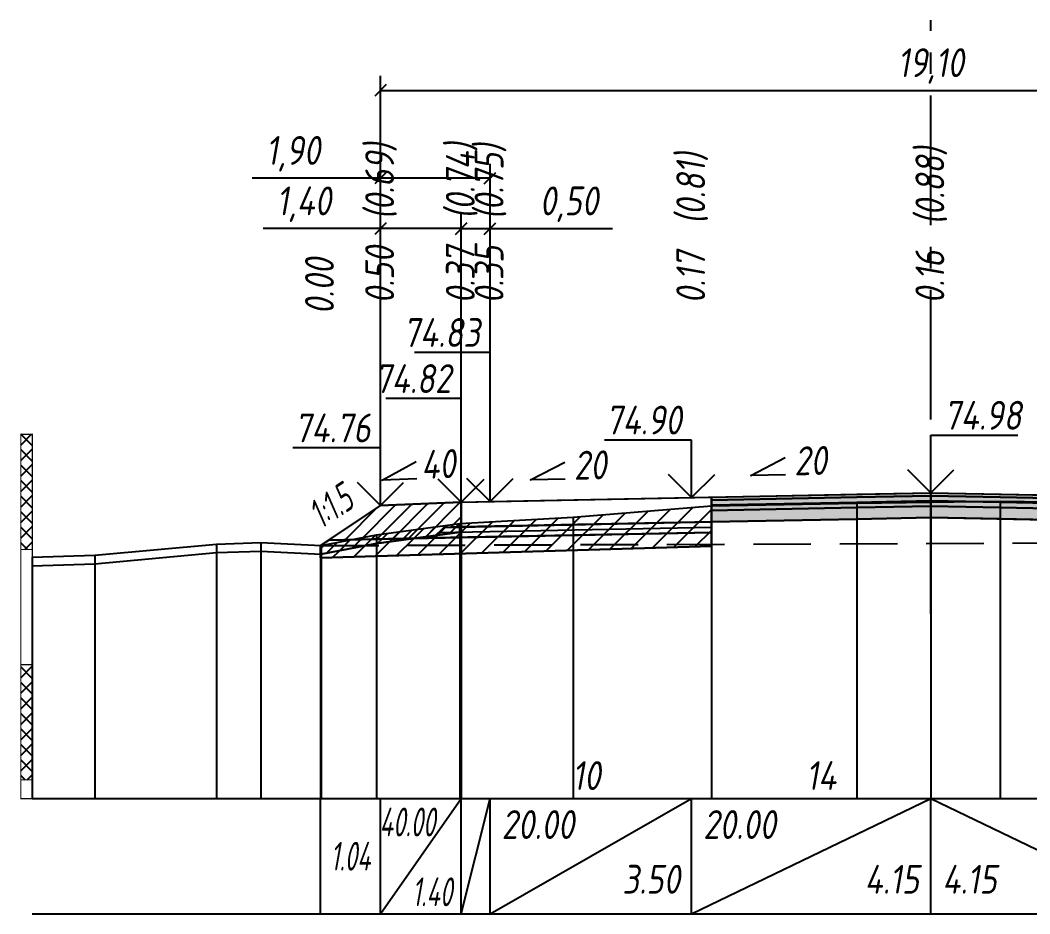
# Model space of a CAD drawing. Extents: x -717 to 1451, y -133302 to 233.
# Drawn here: x 78.9 to 166.6, y -13785 to -13707.4 of the extents above; entities that cross this region are included whole.
import ezdxf
from ezdxf.enums import TextEntityAlignment as Align

# ---------------------------------------------------------------- set-up
doc = ezdxf.new("R2010")
doc.units = 0
doc.linetypes.add('осевая2', pattern=[1.125, 0.75, -0.125, 0.125, -0.125])
doc.linetypes.add('штриховая', pattern=[0.75, 0.5, -0.25])
for name, color, linetype in [('Интерполированный поперечник', 2, 'Continuous'), ('Код_514', 1, 'Continuous'), ('Контур_0', 7, 'Continuous'), ('Контур_2521', 7, 'Continuous'), ('Контур_2564', 7, 'Continuous'), ('Контур_2660', 7, 'Continuous'), ('Контур_2665', 7, 'Continuous'), ('Контур_400', 7, 'Continuous'), ('Контур_508', 7, 'Continuous'), ('Контур_512', 7, 'Continuous'), ('Контур_513', 7, 'Continuous'), ('Контур_818', 7, 'Continuous'), ('Красный поперечник', 1, 'Continuous'), ('Линейка абсолютных высот', 7, 'Continuous'), ('Объём_2501', 7, 'Continuous'), ('Объём_2564', 7, 'Continuous'), ('Объём_2650', 7, 'Continuous'), ('Объём_2660', 7, 'Continuous'), ('Объём_2661', 7, 'Continuous'), ('Объём_2665', 7, 'Continuous'), ('Объём_2666', 7, 'Continuous'), ('Объём_2667', 7, 'Continuous'), ('Объём_2668', 7, 'Continuous'), ('Объём_2669', 7, 'Continuous'), ('Объём_2675', 7, 'Continuous'), ('Объём_2753', 7, 'Continuous'), ('Ось', 1, 'осевая2'), ('Откосы', 7, 'Continuous'), ('Отметки покрытия', 7, 'Continuous'), ('Рабочие отметки', 7, 'Continuous'), ('Рабочие отметки доп.', 7, 'Continuous'), ('Слои выравнивания', 7, 'Continuous'), ('Таблица', 7, 'Continuous'), ('Уклоны проезжей части', 7, 'Continuous'), ('Черный поперечник', 3, 'Continuous')]:
    doc.layers.add(name, color=color, linetype=linetype)
for name, color, linetype, true_color in [('Контур_2540', 2, 'Continuous', 0xffff00), ('Контур_2560', 2, 'Continuous', 0xffff00), ('Контур_2561', 7, 'Continuous', 0xff8040), ('Контур_2562', 3, 'Continuous', 0x00ff00), ('Контур_2563', 7, 'Continuous', 0xff8000), ('Контур_2570', 7, 'Continuous', 0x80ff00), ('Контур_2725', 7, 'Continuous', 0x323232), ('Контур_2736', 4, 'Continuous', 0x00ffff), ('Контур_2737', 4, 'Continuous', 0x00ffff), ('Контур_2738', 4, 'Continuous', 0x00ffff), ('Контур_2739', 4, 'Continuous', 0x00ffff), ('Контур_2741', 4, 'Continuous', 0x00ffff), ('Контур_2742', 4, 'Continuous', 0x00ffff), ('Контур_2743', 4, 'Continuous', 0x00ffff), ('Контур_2744', 7, 'Continuous', 0xa4ffff), ('Контур_2745', 7, 'Continuous', 0xa4ffff), ('Контур_2747', 4, 'Continuous', 0x00ffff), ('Контур_2748', 4, 'Continuous', 0x00ffff), ('Контур_2749', 4, 'Continuous', 0x00ffff), ('Контур_2750', 4, 'Continuous', 0x00ffff), ('Контур_2751', 4, 'Continuous', 0x00ffff), ('Контур_2752', 4, 'Continuous', 0x00ffff), ('Контур_2760', 7, 'Continuous', 0x323232), ('Контур_2761', 7, 'Continuous', 0x323232), ('Контур_2762', 7, 'Continuous', 0x323232), ('Контур_2763', 7, 'Continuous', 0x323232), ('Контур_402', 7, 'Continuous', 0xff6464), ('Контур_703', 4, 'Continuous', 0x00ffff), ('Контур_705', 4, 'Continuous', 0x00ffff), ('Контур_707', 4, 'Continuous', 0x00ffff), ('Контур_720', 131, 'Continuous', 0xaaffff), ('Объём_2500', 7, 'Continuous', 0xc0c0c0), ('Объём_2520', 7, 'Continuous', 0x80ffff), ('Объём_2540', 2, 'Continuous', 0xffff00), ('Объём_2560', 2, 'Continuous', 0xffff00), ('Объём_2561', 7, 'Continuous', 0xff8040), ('Объём_2562', 3, 'Continuous', 0x00ff00), ('Объём_2563', 7, 'Continuous', 0xff8000), ('Объём_2570', 7, 'Continuous', 0x80ff00), ('Объём_2600', 7, 'Continuous', 0x808000), ('Объём_2746', 2, 'Continuous', 0xffff00)]:
    doc.layers.add(name, color=color, linetype=linetype, true_color=true_color)
doc.styles.get("Standard").update_dxf_attribs({"font": 'txt', "height": 2.5})
doc.styles.add('М', font='romand.shx', dxfattribs={"width": 0.8, "oblique": 10, "height": 2.5})
doc.dimstyles.new('ISO-25', dxfattribs={"dimtxt": 2.5, "dimasz": 2.5, "dimexe": 1.25, "dimexo": 0.625, "dimtad": 1, "dimtxsty": 'Standard', "dimcen": 2.5, "dimadec": 0, "dimazin": 0, "dimtfac": 1, "dimtmove": 0, "dimatfit": 3, "dimfxl": 1, "dimarcsym": 0})

# ---------------------------------------------------------------- blocks, each defined once
blk = doc.blocks.new('_Oblique')
at = {"color": 0, "linetype": 'ByBlock', "lineweight": -2}
blk.add_line((-0.5, -0.5), (0.5, 0.5), dxfattribs=at)
blk = doc.blocks.new('*D314')
at = {"color": 0, "lineweight": -2, "transparency": 16777216}
for p, q in [((110.222, -13748.99), (110.222, -13724.27)), ((117.222, -13748.71), (117.222, -13724.27)), ((110.222, -13725.52), (100.028, -13725.52)), ((117.222, -13725.52), (110.222, -13725.52))]:
    blk.add_line(p, q, dxfattribs=at)
at = {"layer": 'Defpoints', "color": 0, "transparency": 16777216}
for p in [(117.222, -13725.52), (110.222, -13749.615), (117.222, -13749.335)]:
    blk.add_point(p, dxfattribs=at)
at = {"color": 0, "lineweight": -2, "transparency": 16777216, "rotation": 180}
blk.add_blockref('_Oblique', (110.222, -13725.52), dxfattribs=at)
at = {"color": 0, "lineweight": -2, "transparency": 16777216}
blk.add_blockref('_Oblique', (117.222, -13725.52), dxfattribs=at)
at = {"color": 0, "transparency": 16777216, "insert": (103.568, -13723.406), "char_height": 2.5, "width": 8.75, "attachment_point": 5, "style": 'М'}
blk.add_mtext('1,40', dxfattribs=at)
blk = doc.blocks.new('*D316')
at = {"color": 0, "lineweight": -2, "transparency": 16777216}
for p, q in [((117.222, -13748.71), (117.222, -13724.27)), ((119.722, -13748.66), (119.722, -13724.27)), ((117.222, -13725.52), (119.722, -13725.52)), ((119.722, -13725.52), (130.345, -13725.52))]:
    blk.add_line(p, q, dxfattribs=at)
at = {"layer": 'Defpoints', "color": 0, "transparency": 16777216}
for p in [(119.722, -13725.52), (117.222, -13749.335), (119.722, -13749.285)]:
    blk.add_point(p, dxfattribs=at)
at = {"color": 0, "lineweight": -2, "transparency": 16777216, "rotation": 180}
blk.add_blockref('_Oblique', (117.222, -13725.52), dxfattribs=at)
at = {"color": 0, "lineweight": -2, "transparency": 16777216}
blk.add_blockref('_Oblique', (119.722, -13725.52), dxfattribs=at)
at = {"color": 0, "transparency": 16777216, "insert": (126.584, -13723.406), "char_height": 2.5, "width": 9.16667, "attachment_point": 5, "style": 'М'}
blk.add_mtext('0,50', dxfattribs=at)
blk = doc.blocks.new('*D319')
at = {"color": 0, "lineweight": -2, "transparency": 16777216}
for p, q in [((110.222, -13748.99), (110.222, -13719.89)), ((119.722, -13748.66), (119.722, -13719.89)), ((110.222, -13721.14), (99.091, -13721.14)), ((119.722, -13721.14), (110.222, -13721.14))]:
    blk.add_line(p, q, dxfattribs=at)
at = {"layer": 'Defpoints', "color": 0, "transparency": 16777216}
for p in [(119.722, -13721.14), (110.222, -13749.615), (119.722, -13749.285)]:
    blk.add_point(p, dxfattribs=at)
at = {"color": 0, "lineweight": -2, "transparency": 16777216, "rotation": 180}
blk.add_blockref('_Oblique', (110.222, -13721.14), dxfattribs=at)
at = {"color": 0, "lineweight": -2, "transparency": 16777216}
blk.add_blockref('_Oblique', (119.722, -13721.14), dxfattribs=at)
at = {"color": 0, "transparency": 16777216, "insert": (102.631, -13719.026), "char_height": 2.5, "width": 8.75, "attachment_point": 5, "style": 'М'}
blk.add_mtext('1,90', dxfattribs=at)
blk = doc.blocks.new('*D320')
at = {"color": 0, "lineweight": -2, "transparency": 16777216}
for p, q in [((110.222, -13748.99), (110.222, -13712.27)), ((205.722, -13748.99), (205.722, -13712.27)), ((110.222, -13713.52), (205.722, -13713.52))]:
    blk.add_line(p, q, dxfattribs=at)
at = {"layer": 'Defpoints', "color": 0, "transparency": 16777216}
for p in [(205.722, -13713.52), (110.222, -13749.615), (205.722, -13749.615)]:
    blk.add_point(p, dxfattribs=at)
at = {"color": 0, "lineweight": -2, "transparency": 16777216, "rotation": 180}
blk.add_blockref('_Oblique', (110.222, -13713.52), dxfattribs=at)
at = {"color": 0, "lineweight": -2, "transparency": 16777216}
blk.add_blockref('_Oblique', (205.722, -13713.52), dxfattribs=at)
at = {"color": 0, "transparency": 16777216, "insert": (157.972, -13711.406), "char_height": 2.5, "width": 10.41667, "attachment_point": 5, "style": 'М'}
blk.add_mtext('19,10', dxfattribs=at)

msp = doc.modelspace()

# ---------------------------------------------------------------- hatches: boundary and pattern name
at = {"layer": 'Линейка абсолютных высот'}
h = msp.add_hatch(dxfattribs=at)
h.set_pattern_fill('ANSI37', scale=0.3, style=0)
h.paths.add_polyline_path([(80, -13753.376), (80, -13743.376), (79, -13743.376), (79, -13753.376)])
h = msp.add_hatch(dxfattribs=at)
h.set_pattern_fill('ANSI37', scale=0.3, style=0)
h.paths.add_polyline_path([(80, -13773.376), (80, -13763.376), (79, -13763.376), (79, -13773.376)])
at = {"layer": 'Объём_2563'}
h = msp.add_hatch(dxfattribs=at)
h.set_pattern_fill('ANSI31', color=256, scale=0.3)
h.paths.add_polyline_path([(110.222, -13749.552), (117.222, -13749.272), (117.222, -13751.422), (115.722, -13751.452), (114.803, -13752.37), (105.722, -13752.552)])
at = {"layer": 'Объём_2570'}
h = msp.add_hatch(dxfattribs=at)
h.set_pattern_fill('ANSI31', color=256, scale=0.2)
h.paths.add_polyline_path([(117.099, -13751.877), (109.862, -13752.848), (105.077, -13753.787), (105, -13753.783), (105, -13753.033), (105.077, -13753.037), (109.862, -13752.098), (117.099, -13751.127)])
at = {"layer": 'Объём_2600'}
h = msp.add_hatch(dxfattribs=at)
h.set_pattern_fill('ANSI31', color=6, scale=0.4)
h.paths.add_polyline_path([(126.936, -13750.566), (138.947, -13749.584), (138.947, -13753.078), (105, -13754.096), (105, -13753.783), (105.077, -13753.787), (109.862, -13752.848), (117.099, -13751.877), (117.099, -13751.127)])
at = {"layer": 'Слои выравнивания'}
for color, points in [(2, [(138.947, -13748.838), (151.549, -13748.586), (157.972, -13748.457), (157.972, -13748.707), (151.549, -13748.836), (138.947, -13749.088)]), (3, [(138.947, -13749.088), (151.549, -13748.836), (157.972, -13748.707), (157.972, -13749.157), (151.549, -13749.286), (138.947, -13749.538)]), (2, [(157.972, -13748.457), (161.013, -13748.518), (163.991, -13748.577), (176.701, -13748.832), (178.722, -13748.872), (188.099, -13749.06), (188.099, -13749.31), (178.722, -13749.122), (176.701, -13749.082), (163.991, -13748.827), (161.013, -13748.768), (157.972, -13748.707)]), (3, [(157.972, -13748.707), (161.013, -13748.768), (163.991, -13748.827), (176.701, -13749.082), (178.722, -13749.122), (188.099, -13749.31), (188.099, -13749.76), (178.722, -13749.572), (176.701, -13749.532), (163.991, -13749.277), (161.013, -13749.218), (157.972, -13749.157)]), (4, [(138.947, -13749.538), (151.549, -13749.286), (157.972, -13749.157), (157.972, -13749.607), (151.549, -13749.736), (138.947, -13749.988)]), (5, [(138.947, -13749.988), (151.549, -13749.736), (157.972, -13749.607), (157.972, -13750.607), (151.549, -13750.736), (138.947, -13750.988)]), (4, [(157.972, -13749.157), (161.013, -13749.218), (163.991, -13749.277), (176.701, -13749.532), (178.722, -13749.572), (188.099, -13749.76), (188.099, -13750.21), (178.722, -13750.022), (176.701, -13749.982), (163.991, -13749.727), (161.013, -13749.668), (157.972, -13749.607)]), (5, [(157.972, -13749.607), (161.013, -13749.668), (163.991, -13749.727), (176.701, -13749.982), (178.722, -13750.022), (188.099, -13750.21), (188.099, -13751.21), (178.722, -13751.022), (176.701, -13750.982), (163.991, -13750.727), (161.013, -13750.668), (157.972, -13750.607)])]:
    msp.add_hatch(color=color, dxfattribs=at).paths.add_polyline_path(points)

# ---------------------------------------------------------------- linework, layer by layer
at = {"layer": 'Интерполированный поперечник', "linetype": 'штриховая', "ltscale": 10, "flags": 128}
msp.add_lwpolyline([(105.077, -13753.037), (218.965, -13752.625)], dxfattribs=at)
at = {"layer": 'Код_514'}
for p, q in [((105, -13785), (105, -13775)), ((110.222, -13785), (110.222, -13775)), ((110.222, -13785), (117.222, -13775)), ((117.222, -13785), (117.222, -13775)), ((117.222, -13785), (119.722, -13775)), ((119.722, -13785), (119.722, -13775)), ((119.722, -13785), (137.222, -13775)), ((137.222, -13785), (137.222, -13775)), ((137.222, -13785), (157.972, -13775)), ((157.972, -13785), (157.972, -13775)), ((157.972, -13775), (178.722, -13785))]:
    msp.add_line(p, q, dxfattribs=at)
at = {"layer": 'Контур_0', "flags": 128}
for points in [[(117.222, -13749.272), (138.947, -13748.838), (138.947, -13750.988), (117.222, -13751.422), (117.222, -13749.272), (117.222, -13749.272)], [(110.222, -13749.552), (105, -13753.033), (105, -13753.033), (105, -13753.033), (105, -13753.033), (105, -13753.033), (105, -13753.033), (105, -13753.033), (105, -13753.033), (105, -13753.033), (105, -13753.033), (105, -13753.033), (105, -13753.033), (105, -13753.033), (105, -13753.033), (105, -13753.033)], [(110.222, -13749.552), (105, -13753.033), (105, -13753.033), (105, -13753.033), (105, -13753.033), (105, -13753.033), (105, -13753.033), (105, -13753.033), (105, -13753.033), (105, -13753.033), (105, -13753.033), (105, -13753.033), (105, -13753.033), (105, -13753.033), (105, -13753.033), (105, -13753.033), (105, -13753.033), (105, -13753.033), (105, -13753.033), (105, -13753.033), (105, -13753.033), (105, -13753.033), (105, -13753.033), (105, -13753.033), (105, -13753.033), (105, -13753.033), (105, -13753.033), (105, -13753.033), (105, -13753.033), (105, -13753.033)], [(105.722, -13752.552), (114.803, -13752.37), (115.722, -13751.452), (117.222, -13751.422)], [(115.722, -13751.452), (138.947, -13750.988), (138.947, -13751.888), (114.803, -13752.37), (115.722, -13751.452), (115.722, -13751.452)]]:
    msp.add_lwpolyline(points, dxfattribs=at)
at = {"layer": 'Контур_2521', "color": 250, "flags": 128}
msp.add_lwpolyline([(115.262, -13751.911), (138.947, -13751.438)], dxfattribs=at)
at = {"layer": 'Контур_2540', "flags": 128}
msp.add_lwpolyline([(105.722, -13752.552), (138.947, -13751.888), (138.947, -13753.078), (105, -13754.096), (105, -13753.033), (105.722, -13752.552), (105.722, -13752.552)], dxfattribs=at)
at = {"layer": 'Контур_2560', "flags": 128}
msp.add_lwpolyline([(110.222, -13749.552), (110.222, -13749.552), (110.222, -13749.552), (117.222, -13749.272)], dxfattribs=at)
at = {"layer": 'Контур_2561', "flags": 128}
msp.add_lwpolyline([(117.222, -13749.272), (117.222, -13749.272), (110.222, -13749.552), (110.222, -13749.552), (117.222, -13749.272)], dxfattribs=at)
at = {"layer": 'Контур_2562', "flags": 128}
msp.add_lwpolyline([(110.222, -13749.552), (110.222, -13749.552), (110.222, -13749.552), (110.222, -13749.552), (110.222, -13749.552)], dxfattribs=at)
at = {"layer": 'Контур_2563', "flags": 128}
msp.add_lwpolyline([(110.222, -13749.552), (117.222, -13749.272), (117.222, -13751.422), (115.722, -13751.452), (114.803, -13752.37), (105.722, -13752.552), (110.222, -13749.552), (110.222, -13749.552)], dxfattribs=at)
at = {"layer": 'Контур_2564', "flags": 128}
msp.add_lwpolyline([(110.222, -13749.552), (117.222, -13749.272)], dxfattribs=at)
at = {"layer": 'Контур_2570', "flags": 128}
msp.add_lwpolyline([(80, -13754.784), (85.442, -13754.626), (95.99, -13753.65), (99.838, -13753.518), (105.077, -13753.787), (105.077, -13753.787), (109.862, -13752.848), (117.099, -13751.877), (117.099, -13751.127), (126.936, -13750.566), (138.947, -13749.584), (151.549, -13749.362), (157.972, -13749.264), (163.991, -13749.173), (176.701, -13749.341)], dxfattribs=at)
at = {"layer": 'Контур_2660', "flags": 128}
msp.add_lwpolyline([(105, -13754.096), (138.947, -13753.078)], dxfattribs=at)
at = {"layer": 'Контур_2665', "flags": 128}
msp.add_lwpolyline([(110.222, -13749.552), (110.222, -13749.552)], dxfattribs=at)
at = {"layer": 'Контур_2725', "flags": 128}
msp.add_lwpolyline([(138.947, -13750.988), (151.549, -13750.736), (157.972, -13750.607), (161.013, -13750.668), (163.991, -13750.727), (176.701, -13750.982), (178.722, -13751.022), (188.099, -13751.21)], dxfattribs=at)
at = {"layer": 'Контур_2736', "flags": 128}
msp.add_lwpolyline([(110.222, -13749.552), (105, -13753.033)], dxfattribs=at)
at = {"layer": 'Контур_2737', "flags": 128}
msp.add_lwpolyline([(105, -13753.033), (105, -13753.033)], dxfattribs=at)
at = {"layer": 'Контур_2738', "flags": 128}
msp.add_lwpolyline([(105, -13753.033), (105, -13753.033)], dxfattribs=at)
at = {"layer": 'Контур_2739', "flags": 128}
msp.add_lwpolyline([(105, -13753.033), (105, -13753.033)], dxfattribs=at)
at = {"layer": 'Контур_2741', "flags": 128}
msp.add_lwpolyline([(105, -13753.033), (105, -13753.033)], dxfattribs=at)
at = {"layer": 'Контур_2742', "flags": 128}
msp.add_lwpolyline([(105, -13753.033), (105, -13753.033)], dxfattribs=at)
at = {"layer": 'Контур_2743', "flags": 128}
msp.add_lwpolyline([(105, -13753.033), (105, -13753.033)], dxfattribs=at)
at = {"layer": 'Контур_2744', "flags": 128}
msp.add_lwpolyline([(105, -13753.033), (105, -13753.033)], dxfattribs=at)
msp.add_lwpolyline([(105, -13753.033), (105, -13753.033)], dxfattribs=at)
msp.add_lwpolyline([(105, -13753.033), (105, -13753.033)], dxfattribs=at)
msp.add_lwpolyline([(105, -13753.033), (105, -13753.033)], dxfattribs=at)
msp.add_lwpolyline([(105, -13753.033), (105, -13753.033)], dxfattribs=at)
msp.add_lwpolyline([(105, -13753.033), (105, -13753.033)], dxfattribs=at)
at = {"layer": 'Контур_2745', "flags": 128}
msp.add_lwpolyline([(105, -13753.033), (105, -13753.033)], dxfattribs=at)
msp.add_lwpolyline([(105, -13753.033), (105, -13753.033)], dxfattribs=at)
msp.add_lwpolyline([(105, -13753.033), (105, -13753.033)], dxfattribs=at)
msp.add_lwpolyline([(105, -13753.033), (105, -13753.033)], dxfattribs=at)
msp.add_lwpolyline([(105, -13753.033), (105, -13753.033)], dxfattribs=at)
msp.add_lwpolyline([(105, -13753.033), (105, -13753.033)], dxfattribs=at)
at = {"layer": 'Контур_2747', "flags": 128}
msp.add_lwpolyline([(105, -13753.033), (105, -13753.033)], dxfattribs=at)
at = {"layer": 'Контур_2748', "flags": 128}
msp.add_lwpolyline([(105, -13753.033), (105, -13753.033)], dxfattribs=at)
at = {"layer": 'Контур_2749', "flags": 128}
msp.add_lwpolyline([(105, -13753.033), (105, -13753.033)], dxfattribs=at)
at = {"layer": 'Контур_2750', "flags": 128}
msp.add_lwpolyline([(105, -13753.033), (105, -13753.033)], dxfattribs=at)
at = {"layer": 'Контур_2751', "flags": 128}
msp.add_lwpolyline([(105, -13753.033), (105, -13753.033)], dxfattribs=at)
at = {"layer": 'Контур_2752', "flags": 128}
msp.add_lwpolyline([(105, -13753.033), (105, -13753.033)], dxfattribs=at)
at = {"layer": 'Контур_2760', "flags": 128}
msp.add_lwpolyline([(138.947, -13748.838), (151.549, -13748.586), (157.972, -13748.457), (161.013, -13748.518), (163.991, -13748.577), (176.701, -13748.832), (178.722, -13748.872), (188.099, -13749.06)], dxfattribs=at)
at = {"layer": 'Контур_2761', "flags": 128}
msp.add_lwpolyline([(138.947, -13749.088), (151.549, -13748.836), (157.972, -13748.707), (161.013, -13748.768), (163.991, -13748.827), (176.701, -13749.082), (178.722, -13749.122), (188.099, -13749.31)], dxfattribs=at)
at = {"layer": 'Контур_2762', "flags": 128}
msp.add_lwpolyline([(138.947, -13749.538), (151.549, -13749.286), (157.972, -13749.157), (161.013, -13749.218), (163.991, -13749.277), (176.701, -13749.532), (178.722, -13749.572), (188.099, -13749.76)], dxfattribs=at)
at = {"layer": 'Контур_2763', "flags": 128}
msp.add_lwpolyline([(138.947, -13749.988), (151.549, -13749.736), (157.972, -13749.607), (161.013, -13749.668), (163.991, -13749.727), (176.701, -13749.982), (178.722, -13750.022), (188.099, -13750.21)], dxfattribs=at)
at = {"layer": 'Контур_400', "flags": 128}
for points in [[(117.222, -13749.272), (119.722, -13749.222), (119.722, -13749.222), (119.722, -13749.222), (119.722, -13749.222), (119.722, -13749.222), (119.722, -13749.222), (137.222, -13748.872), (157.972, -13748.457)], [(157.972, -13748.457), (178.722, -13748.872), (196.222, -13749.222), (196.222, -13749.222), (196.222, -13749.222), (196.222, -13749.222), (196.222, -13749.222), (196.222, -13749.222), (198.722, -13749.272)]]:
    msp.add_lwpolyline(points, dxfattribs=at)
at = {"layer": 'Контур_402', "flags": 128}
msp.add_lwpolyline([(105, -13754.096), (138.947, -13753.078), (138.947, -13750.988), (157.972, -13750.607), (188.099, -13751.21), (188.099, -13753.411), (212.613, -13754.146)], dxfattribs=at)
at = {"layer": 'Контур_508', "flags": 128}
msp.add_lwpolyline([(105, -13754.096), (138.947, -13753.078), (138.947, -13750.988), (157.972, -13750.607), (188.099, -13751.21), (188.099, -13753.411), (212.613, -13754.146), (213.893, -13755), (215.893, -13755), (219.718, -13752.45)], dxfattribs=at)
at = {"layer": 'Контур_512', "flags": 128}
msp.add_lwpolyline([(105, -13754.096), (138.947, -13753.078)], dxfattribs=at)
at = {"layer": 'Контур_513', "flags": 128}
msp.add_lwpolyline([(105, -13754.096), (138.947, -13753.078), (138.947, -13750.988), (157.972, -13750.607), (188.099, -13751.21), (188.099, -13753.411), (212.613, -13754.146), (213.893, -13755), (215.893, -13755), (219.718, -13752.45)], dxfattribs=at)
at = {"layer": 'Контур_703', "flags": 128}
for points in [[(110.222, -13749.552), (105, -13753.033)], [(105, -13753.033), (105, -13753.033)]]:
    msp.add_lwpolyline(points, dxfattribs=at)
at = {"layer": 'Контур_705', "flags": 128}
msp.add_lwpolyline([(105, -13753.033), (105, -13753.033)], dxfattribs=at)
at = {"layer": 'Контур_707', "flags": 128}
msp.add_lwpolyline([(105, -13753.033), (105, -13753.033)], dxfattribs=at)
at = {"layer": 'Контур_720', "flags": 128}
msp.add_lwpolyline([(105, -13753.033), (105, -13753.033)], dxfattribs=at)
at = {"layer": 'Контур_818', "flags": 128}
msp.add_lwpolyline([(105, -13753.783), (105.077, -13753.787), (105.077, -13753.787), (109.862, -13752.848), (117.099, -13751.877), (117.099, -13751.127), (126.936, -13750.566), (138.947, -13749.584), (151.549, -13749.362), (157.972, -13749.264), (163.991, -13749.173), (176.701, -13749.341), (188.099, -13749.511), (195.657, -13750.209), (206.262, -13751.055), (206.262, -13751.805), (215.506, -13752.962), (218.965, -13753.375), (218.965, -13753.375), (219.718, -13753.2)], dxfattribs=at)
at = {"layer": 'Красный поперечник'}
for p, q in [((119.722, -13749.222), (137.222, -13748.872)), ((137.222, -13748.872), (157.972, -13748.457)), ((157.972, -13748.457), (178.722, -13748.872)), ((105, -13753.033), (110.222, -13749.552)), ((110.222, -13749.552), (117.222, -13749.272)), ((117.222, -13749.272), (119.722, -13749.222)), ((138.947, -13753.078), (138.947, -13775)), ((105, -13754.096), (105, -13775))]:
    msp.add_line(p, q, dxfattribs=at)
at = {"layer": 'Линейка абсолютных высот', "color": 7, "const_width": 0.1, "flags": 128}
for points in [[(80, -13753.376), (80, -13743.376), (79, -13743.376), (79, -13753.376), (80, -13753.376)], [(80, -13763.376), (80, -13753.376), (79, -13753.376), (79, -13763.376), (80, -13763.376)], [(80, -13773.376), (80, -13763.376), (79, -13763.376), (79, -13773.376), (80, -13773.376)], [(80, -13775), (80, -13773.376), (79, -13773.376), (79, -13775), (80, -13775)]]:
    msp.add_lwpolyline(points, dxfattribs=at)
at = {"layer": 'Объём_2500', "flags": 128}
msp.add_lwpolyline([(117.222, -13749.272), (138.947, -13748.838), (138.947, -13750.988), (117.222, -13751.422), (117.222, -13749.272), (117.222, -13749.272)], dxfattribs=at)
at = {"layer": 'Объём_2501', "flags": 128}
for points in [[(117.222, -13749.272), (119.722, -13749.222), (119.722, -13749.222), (119.722, -13749.222), (119.722, -13749.222), (119.722, -13749.222), (119.722, -13749.222), (137.222, -13748.872), (157.972, -13748.457)], [(157.972, -13748.457), (178.722, -13748.872), (196.222, -13749.222), (196.222, -13749.222), (196.222, -13749.222), (196.222, -13749.222), (196.222, -13749.222), (196.222, -13749.222), (198.722, -13749.272)]]:
    msp.add_lwpolyline(points, dxfattribs=at)
at = {"layer": 'Объём_2520', "color": 250, "flags": 128}
msp.add_lwpolyline([(115.722, -13751.452), (138.947, -13750.988), (138.947, -13751.888), (114.803, -13752.37), (115.722, -13751.452), (115.722, -13751.452)], dxfattribs=at)
at = {"layer": 'Объём_2540', "flags": 128}
msp.add_lwpolyline([(105.722, -13752.552), (138.947, -13751.888), (138.947, -13753.078), (105, -13754.096), (105, -13753.033), (105.722, -13752.552), (105.722, -13752.552)], dxfattribs=at)
at = {"layer": 'Объём_2560', "flags": 128}
msp.add_lwpolyline([(110.222, -13749.552), (110.222, -13749.552), (110.222, -13749.552), (117.222, -13749.272)], dxfattribs=at)
at = {"layer": 'Объём_2561', "flags": 128}
msp.add_lwpolyline([(117.222, -13749.272), (117.222, -13749.272), (110.222, -13749.552), (110.222, -13749.552), (117.222, -13749.272)], dxfattribs=at)
at = {"layer": 'Объём_2562', "flags": 128}
msp.add_lwpolyline([(110.222, -13749.552), (110.222, -13749.552), (110.222, -13749.552), (110.222, -13749.552), (110.222, -13749.552)], dxfattribs=at)
at = {"layer": 'Объём_2563', "color": 250, "flags": 128}
msp.add_lwpolyline([(110.222, -13749.552), (117.222, -13749.272), (117.222, -13751.422), (115.722, -13751.452), (114.803, -13752.37), (105.722, -13752.552), (110.222, -13749.552), (110.222, -13749.552)], dxfattribs=at)
at = {"layer": 'Объём_2564', "flags": 128}
msp.add_lwpolyline([(110.222, -13749.552), (117.222, -13749.272)], dxfattribs=at)
at = {"layer": 'Объём_2570', "flags": 128}
msp.add_lwpolyline([(117.099, -13751.877), (109.862, -13752.848), (105.077, -13753.787), (105, -13753.783), (105, -13753.033), (105.077, -13753.037), (109.862, -13752.098), (117.099, -13751.127), (117.099, -13751.877), (117.099, -13751.877)], dxfattribs=at)
at = {"layer": 'Объём_2650', "color": 6, "flags": 128}
msp.add_lwpolyline([(126.936, -13750.566), (138.947, -13749.584), (138.947, -13753.078), (105, -13754.096), (105, -13753.783), (105.077, -13753.787), (109.862, -13752.848), (117.099, -13751.877), (117.099, -13751.127), (126.936, -13750.566), (126.936, -13750.566)], dxfattribs=at)
at = {"layer": 'Объём_2660', "flags": 128}
msp.add_lwpolyline([(105, -13754.096), (138.947, -13753.078)], dxfattribs=at)
at = {"layer": 'Объём_2661', "flags": 128}
msp.add_lwpolyline([(110.222, -13749.552), (105, -13753.033)], dxfattribs=at)
at = {"layer": 'Объём_2665', "flags": 128}
msp.add_lwpolyline([(110.222, -13749.552), (110.222, -13749.552)], dxfattribs=at)
at = {"layer": 'Объём_2666', "flags": 128}
msp.add_lwpolyline([(110.222, -13749.552), (105, -13753.033)], dxfattribs=at)
at = {"layer": 'Объём_2667', "flags": 128}
msp.add_lwpolyline([(105, -13753.033), (105, -13753.033)], dxfattribs=at)
msp.add_lwpolyline([(105, -13753.033), (105, -13753.033)], dxfattribs=at)
at = {"layer": 'Объём_2668', "flags": 128}
msp.add_lwpolyline([(105, -13753.033), (105, -13753.033)], dxfattribs=at)
msp.add_lwpolyline([(105, -13753.033), (105, -13753.033)], dxfattribs=at)
at = {"layer": 'Объём_2669', "flags": 128}
msp.add_lwpolyline([(105, -13753.033), (105, -13753.033)], dxfattribs=at)
msp.add_lwpolyline([(105, -13753.033), (105, -13753.033)], dxfattribs=at)
at = {"layer": 'Объём_2675', "flags": 128}
msp.add_lwpolyline([(105, -13753.033), (105, -13753.033)], dxfattribs=at)
msp.add_lwpolyline([(105, -13753.033), (105, -13753.033)], dxfattribs=at)
msp.add_lwpolyline([(105, -13753.033), (105, -13753.033)], dxfattribs=at)
msp.add_lwpolyline([(105, -13753.033), (105, -13753.033)], dxfattribs=at)
msp.add_lwpolyline([(105, -13753.033), (105, -13753.033)], dxfattribs=at)
msp.add_lwpolyline([(105, -13753.033), (105, -13753.033)], dxfattribs=at)
msp.add_lwpolyline([(105, -13753.033), (105, -13753.033)], dxfattribs=at)
msp.add_lwpolyline([(105, -13753.033), (105, -13753.033)], dxfattribs=at)
msp.add_lwpolyline([(105, -13753.033), (105, -13753.033)], dxfattribs=at)
msp.add_lwpolyline([(105, -13753.033), (105, -13753.033)], dxfattribs=at)
msp.add_lwpolyline([(105, -13753.033), (105, -13753.033)], dxfattribs=at)
msp.add_lwpolyline([(105, -13753.033), (105, -13753.033)], dxfattribs=at)
at = {"layer": 'Объём_2746', "flags": 128}
msp.add_lwpolyline([(138.947, -13753.078), (105, -13754.096), (105, -13753.783), (105.077, -13753.787), (109.862, -13752.848), (117.099, -13751.877), (117.099, -13751.127), (126.936, -13750.566), (138.947, -13749.584), (138.947, -13753.078), (138.947, -13753.078)], dxfattribs=at)
at = {"layer": 'Объём_2753', "flags": 128}
msp.add_lwpolyline([(138.947, -13748.838), (138.947, -13748.838)], dxfattribs=at)
at = {"layer": 'Ось', "ltscale": 15}
msp.add_line((157.972, -13758.971), (157.972, -13707.428), dxfattribs=at)
at = {"layer": 'Откосы', "color": 1, "flags": 128}
for points in [[(145.371, -13746.898), (142.371, -13746.958), (145.341, -13745.398)], [(113.367, -13747.241), (110.37, -13747.361), (113.308, -13745.742)], [(126.246, -13747.28), (123.246, -13747.34), (126.216, -13745.781)]]:
    msp.add_lwpolyline(points, dxfattribs=at)
at = {"layer": 'Отметки покрытия', "color": 1}
for p, q in [((119.722, -13736.272), (113.172, -13736.272)), ((119.722, -13749.222), (119.722, -13736.272)), ((117.222, -13740.272), (110.672, -13740.272)), ((117.222, -13749.272), (117.222, -13740.272)), ((157.972, -13748.457), (157.972, -13743.457)), ((157.972, -13743.457), (165.522, -13743.457)), ((137.222, -13743.872), (129.672, -13743.872)), ((137.222, -13748.872), (137.222, -13743.872)), ((110.222, -13744.552), (102.622, -13744.552)), ((110.222, -13749.552), (110.222, -13744.552)), ((137.222, -13748.872), (135.222, -13746.872)), ((137.222, -13748.872), (139.222, -13746.872)), ((157.972, -13748.457), (155.972, -13746.457)), ((157.972, -13748.457), (159.972, -13746.457)), ((110.222, -13749.552), (108.222, -13747.552)), ((110.222, -13749.552), (112.222, -13747.552)), ((117.222, -13749.272), (115.222, -13747.272)), ((117.222, -13749.272), (119.222, -13747.272)), ((119.722, -13749.222), (117.722, -13747.222)), ((119.722, -13749.222), (121.722, -13747.222))]:
    msp.add_line(p, q, dxfattribs=at)
at = {"layer": 'Слои выравнивания'}
for p, q in [((138.947, -13748.838), (138.947, -13775)), ((157.972, -13748.457), (157.972, -13775)), ((117.222, -13749.272), (117.222, -13775))]:
    msp.add_line(p, q, dxfattribs=at)
at = {"layer": 'Слои выравнивания', "color": 2, "flags": 128}
for points in [[(138.947, -13748.838), (151.549, -13748.586), (157.972, -13748.457), (157.972, -13748.707), (151.549, -13748.836), (138.947, -13749.088)], [(157.972, -13748.457), (161.013, -13748.518), (163.991, -13748.577), (176.701, -13748.832), (178.722, -13748.872), (188.099, -13749.06), (188.099, -13749.31), (178.722, -13749.122), (176.701, -13749.082), (163.991, -13748.827), (161.013, -13748.768), (157.972, -13748.707)]]:
    msp.add_lwpolyline(points, close=True, dxfattribs=at)
at = {"layer": 'Слои выравнивания', "color": 3, "flags": 128}
for points in [[(138.947, -13749.088), (151.549, -13748.836), (157.972, -13748.707), (157.972, -13749.157), (151.549, -13749.286), (138.947, -13749.538)], [(157.972, -13748.707), (161.013, -13748.768), (163.991, -13748.827), (176.701, -13749.082), (178.722, -13749.122), (188.099, -13749.31), (188.099, -13749.76), (178.722, -13749.572), (176.701, -13749.532), (163.991, -13749.277), (161.013, -13749.218), (157.972, -13749.157)]]:
    msp.add_lwpolyline(points, close=True, dxfattribs=at)
at = {"layer": 'Слои выравнивания', "color": 4, "flags": 128}
for points in [[(138.947, -13749.538), (151.549, -13749.286), (157.972, -13749.157), (157.972, -13749.607), (151.549, -13749.736), (138.947, -13749.988)], [(157.972, -13749.157), (161.013, -13749.218), (163.991, -13749.277), (176.701, -13749.532), (178.722, -13749.572), (188.099, -13749.76), (188.099, -13750.21), (178.722, -13750.022), (176.701, -13749.982), (163.991, -13749.727), (161.013, -13749.668), (157.972, -13749.607)]]:
    msp.add_lwpolyline(points, close=True, dxfattribs=at)
at = {"layer": 'Слои выравнивания', "color": 5, "flags": 128}
for points in [[(138.947, -13749.988), (151.549, -13749.736), (157.972, -13749.607), (157.972, -13750.607), (151.549, -13750.736), (138.947, -13750.988)], [(157.972, -13749.607), (161.013, -13749.668), (163.991, -13749.727), (176.701, -13749.982), (178.722, -13750.022), (188.099, -13750.21), (188.099, -13751.21), (178.722, -13751.022), (176.701, -13750.982), (163.991, -13750.727), (161.013, -13750.668), (157.972, -13750.607)]]:
    msp.add_lwpolyline(points, close=True, dxfattribs=at)
at = {"layer": 'Таблица'}
for p, q in [((80, -13775), (244.718, -13775)), ((80, -13785), (244.718, -13785))]:
    msp.add_line(p, q, dxfattribs=at)
at = {"layer": 'Черный поперечник', "color": 7}
for p, q in [((138.947, -13749.584), (138.947, -13775)), ((151.549, -13749.362), (151.549, -13775)), ((157.972, -13749.264), (157.972, -13775)), ((163.991, -13749.173), (163.991, -13775)), ((126.936, -13750.566), (126.936, -13775)), ((117.099, -13751.127), (117.099, -13775)), ((109.862, -13752.098), (109.862, -13775)), ((95.99, -13752.9), (95.99, -13775)), ((99.838, -13752.768), (99.838, -13775)), ((105.077, -13753.037), (105.077, -13775)), ((80, -13754.034), (80, -13775)), ((85.442, -13753.876), (85.442, -13775))]:
    msp.add_line(p, q, dxfattribs=at)
at = {"layer": 'Черный поперечник', "flags": 128}
msp.add_lwpolyline([(80, -13754.034), (85.442, -13753.876), (95.99, -13752.9), (99.838, -13752.768), (105.077, -13753.037), (109.862, -13752.098), (117.099, -13751.127), (126.936, -13750.566), (138.947, -13749.584), (151.549, -13749.362), (157.972, -13749.264), (163.991, -13749.173), (176.701, -13749.341), (188.099, -13749.511), (195.657, -13750.209), (206.262, -13751.055), (215.506, -13752.212), (218.965, -13752.625), (228.215, -13750.474), (229.47, -13750.24), (231.407, -13750.251), (244.718, -13750.654)], dxfattribs=at)

# ---------------------------------------------------------------- texts
at = {"layer": 'Код_514', "style": 'М', "oblique": 10}
for s, width, p in [('40.00', 0.6, (110.128, -13775.781)), ('20.00', 0.8, (120.722, -13776)), ('20.00', 0.8, (138.222, -13776))]:
    msp.add_text(s, height=2.5, dxfattribs=dict(at, width=width)).set_placement(p, align=Align.TOP_LEFT)
at = {"layer": 'Код_514', "style": 'М', "oblique": 10, "width": 0.6}
msp.add_text('1.04', height=2.5, dxfattribs=at).set_placement((107.611, -13780), align=Align.MIDDLE_CENTER)
at = {"layer": 'Код_514', "style": 'М', "oblique": 10}
for s, width, p in [('3.50', 0.8, (136.222, -13784)), ('4.15', 0.8, (156.972, -13784)), ('1.40', 0.6, (116.441, -13785.093))]:
    msp.add_text(s, height=2.5, dxfattribs=dict(at, width=width)).set_placement(p, align=Align.BOTTOM_RIGHT)
at = {"layer": 'Код_514', "style": 'М', "oblique": 10, "width": 0.8}
msp.add_text('4.15', height=2.5, dxfattribs=at).set_placement((158.972, -13784), align=Align.BOTTOM_LEFT)
at = {"layer": 'Отметки покрытия', "color": 1, "style": 'М', "oblique": 10, "width": 0.8}
for s, p in [('74.83', (118.863, -13736.541)), ('74.82', (116.363, -13740.541)), ('74.90', (136.363, -13744.141)), ('74.76', (109.363, -13744.821))]:
    msp.add_text(s, height=2.5, dxfattribs=at).set_placement(p, align=Align.BOTTOM_RIGHT)
msp.add_text('74.98', height=2.5, dxfattribs=at).set_placement((159.113, -13743.726), align=Align.BOTTOM_LEFT)
at = {"layer": 'Рабочие отметки', "color": 1, "style": 'М', "oblique": 10, "width": 0.8}
for s, p in [('0.50', (110.144, -13732.022)), ('0.37', (117.144, -13732.022)), ('0.35', (119.644, -13732.022)), ('0.17', (137.144, -13732.022)), ('0.16', (157.894, -13732.022)), ('0.00', (104.922, -13732.96))]:
    msp.add_text(s, height=2.5, rotation=90, dxfattribs=at).set_placement(p, align=Align.MIDDLE_LEFT)
at = {"layer": 'Рабочие отметки доп.', "color": 1, "style": 'М', "oblique": 10, "width": 0.8}
for s, p in [('(0.69)', (110.144, -13724.722)), ('(0.74)', (117.144, -13724.672)), ('(0.75)', (119.644, -13724.722)), ('(0.81)', (137.144, -13725.122)), ('(0.88)', (157.894, -13725.172))]:
    msp.add_text(s, height=2.5, rotation=90, dxfattribs=at).set_placement(p, align=Align.MIDDLE_LEFT)
at = {"layer": 'Слои выравнивания', "style": 'М', "oblique": 10, "width": 0.8}
for s, p in [('10', (128.084, -13775)), ('14', (148.459, -13775))]:
    msp.add_text(s, height=2.5, dxfattribs=at).set_placement(p, align=Align.BOTTOM_CENTER)
at = {"layer": 'Уклоны проезжей части', "color": 1, "style": 'М', "oblique": 10}
for s, rotation, width, p in [('20', 1.14576, 0.8, (147.577, -13747.665)), ('40', 2.29061, 0.8, (115.319, -13747.957)), ('20', 1.14576, 0.8, (128.452, -13748.047)), ('1:1.5', 33.69007, 0.6, (107.003, -13751.256))]:
    msp.add_text(s, height=2.5, rotation=rotation, dxfattribs=dict(at, width=width)).set_placement(p, align=Align.BOTTOM_CENTER)

# ---------------------------------------------------------------- dimensions: what is measured, and where the dimension line sits
at = {"color": 5}
dim = msp.add_linear_dim(base=(205.722, -13713.52), p1=(110.222, -13749.615), p2=(205.722, -13749.615), angle=180, dimstyle='ISO-25', override={"dimasz": 1, "dimlfac": 0.2, "dimzin": 0, "dimtxsty": 'М', "dimblk1": 'Oblique', "dimblk2": 'Oblique', "dimsah": 1}, dxfattribs=at)
dim.commit()
dim.dimension.update_dxf_attribs({"geometry": '*D320', "text_midpoint": (157.972, -13711.406)})
for base, p1, p2, picture, middle in [((119.722, -13721.14), (110.222, -13749.615), (119.722, -13749.285), '*D319', (102.631, -13721.14)), ((117.222, -13725.52), (110.222, -13749.615), (117.222, -13749.335), '*D314', (103.568, -13725.52)), ((119.722, -13725.52), (117.222, -13749.335), (119.722, -13749.285), '*D316', (126.584, -13725.52))]:
    dim = msp.add_linear_dim(base=base, p1=p1, p2=p2, angle=180, dimstyle='ISO-25', override={"dimasz": 1, "dimlfac": 0.2, "dimzin": 0, "dimtxsty": 'М', "dimblk1": 'Oblique', "dimblk2": 'Oblique', "dimsah": 1}, dxfattribs=at)
    dim.commit()
    dim.dimension.update_dxf_attribs({"geometry": picture, "text_midpoint": middle, "dimtype": 160})

doc.saveas('drawing.dxf')
